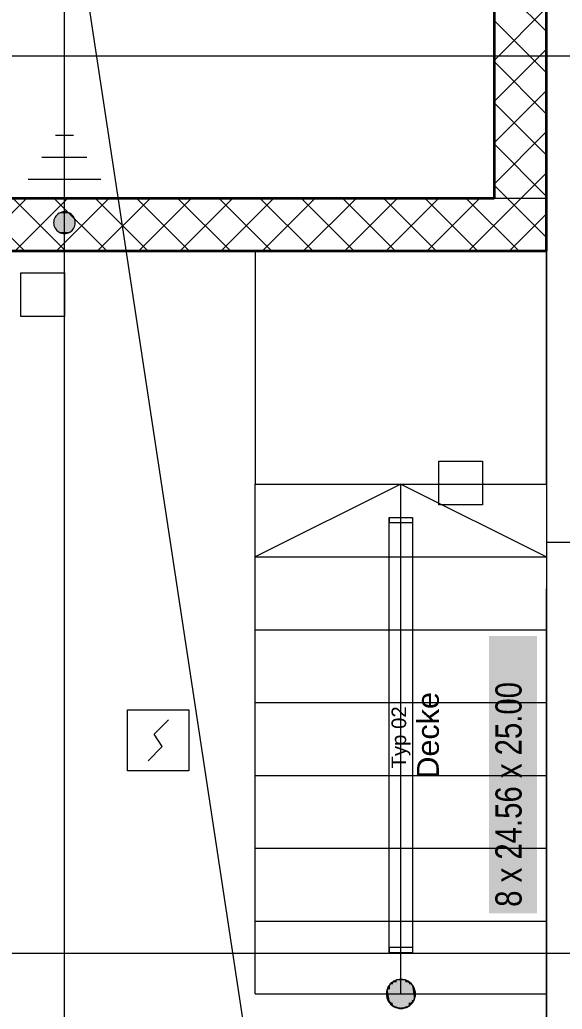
# Model space of a CAD drawing. Extents: x -1132 to 613, y -179 to 712.
# Drawn here: x -776.7 to -739.4, y 134.2 to 202.1 of the extents above; entities that cross this region are included whole.
import ezdxf
from ezdxf.lldxf.tags import DXFTag

# ---------------------------------------------------------------- set-up
doc = ezdxf.new("R2010")
doc.units = 0
doc.layers.get('0').update_dxf_attribs({"lineweight": 13})
for name, color, linetype, lineweight in [('A-DETL-____-HDLN', 7, '_Verdeckte Linien_', 9), ('A-DETL-GENF-HDLN', 7, '_Verdeckte Linien_', 9), ('A-FLOR-____-OTLN', 7, 'Continuous', 9), ('A-WALL-____-MCUT', 7, 'Continuous', 35), ('A-WALL-____-PATT', 7, 'Continuous', 35), ('S-GRID-____-OTLN', 7, 'Continuous', 5), ('S-STRS-____-IDEN', 7, 'Continuous', 9), ('S-STRS-____-OTLN', 7, 'Continuous', 9)]:
    doc.layers.add(name, color=color, linetype=linetype, lineweight=lineweight)
for name, color, linetype, lineweight, true_color in [('EL01_WAN_Brandmeldeanlagen', 7, 'Continuous', 13, 0xff8000), ('EL01_WAN_HLKS', 5, 'Continuous', 13, 0x0000ff), ('EL01_WAN_Leuchten', 7, 'Continuous', 13, 0x0080ff), ('EL01_WAN_Leuchtentyp', 7, 'Continuous', 13, 0x0099ff), ('EL01_WAN_Potentialausgleich', 1, 'Continuous', 13, 0xff0000)]:
    doc.layers.add(name, color=color, linetype=linetype, lineweight=lineweight, true_color=true_color)
doc.styles.get("Standard").update_dxf_attribs({"font": 'arial.ttf'})
tags = doc.linetypes.add('_Rasterlinie_', pattern=[0.375, 0.2, -0.05, 0.075, -0.05]).pattern_tags.tags
tags[10:11] = [DXFTag(74, 4), DXFTag(75, 0), DXFTag(340, '0'), DXFTag(46, 1.0), DXFTag(50, 0.0), DXFTag(44, 0.0), DXFTag(45, 0.0)]
tags[8:9] = [DXFTag(74, 4), DXFTag(75, 0), DXFTag(340, '0'), DXFTag(46, 1.0), DXFTag(50, 0.0), DXFTag(44, 0.0), DXFTag(45, 0.0)]
tags[6:7] = [DXFTag(74, 4), DXFTag(75, 0), DXFTag(340, '0'), DXFTag(46, 1.0), DXFTag(50, 0.0), DXFTag(44, 0.0), DXFTag(45, 0.0)]
tags[4:5] = [DXFTag(74, 4), DXFTag(75, 0), DXFTag(340, '0'), DXFTag(46, 1.0), DXFTag(50, 0.0), DXFTag(44, 0.0), DXFTag(45, 0.0)]
tags = doc.linetypes.add('_Verdeckte Linien_', pattern=[0.15, 0.1, -0.05]).pattern_tags.tags
tags[6:7] = [DXFTag(74, 4), DXFTag(75, 0), DXFTag(340, '0'), DXFTag(46, 1.0), DXFTag(50, 0.0), DXFTag(44, 0.0), DXFTag(45, 0.0)]
tags[4:5] = [DXFTag(74, 4), DXFTag(75, 0), DXFTag(340, '0'), DXFTag(46, 1.0), DXFTag(50, 0.0), DXFTag(44, 0.0), DXFTag(45, 0.0)]

# ---------------------------------------------------------------- blocks, each defined once
blk = doc.blocks.new('Referenz-A0UNPDE96I', base_point=(-1115.886, -117.372))
at = {"layer": 'A-DETL-____-HDLN', "color": 0, "linetype": '_Verdeckte Linien_', "ltscale": 0.13}
blk.add_line((-740.515, 27.478), (-740.515, 163.078), dxfattribs=at)
at = {"layer": 'A-DETL-GENF-HDLN', "color": 0, "linetype": '_Verdeckte Linien_', "ltscale": 0.13}
blk.add_line((-780.865, 261.878), (-754.316, 87.002), dxfattribs=at)
at = {"layer": 'A-FLOR-____-OTLN', "color": 0, "linetype": 'Continuous', "ltscale": 0.13}
for p, q in [((-740.515, 186.278), (-740.515, 90.394)), ((-740.515, 166.278), (-715.315, 166.278))]:
    blk.add_line(p, q, dxfattribs=at)
at = {"layer": 'A-WALL-____-MCUT', "color": 0, "linetype": 'Continuous', "ltscale": 0.35}
for p, q in [((-744.115, 261.678), (-744.115, 189.878)), ((-740.515, 186.278), (-740.515, 261.678)), ((-744.115, 189.878), (-811.215, 189.878)), ((-807.615, 186.278), (-740.515, 186.278))]:
    blk.add_line(p, q, dxfattribs=at)
at = {"layer": 'A-WALL-____-MCUT', "color": 0, "linetype": 'Continuous', "lineweight": 9, "ltscale": 0.13}
blk.add_line((-740.515, 189.878), (-744.115, 189.878), dxfattribs=at)
at = {"layer": 'A-WALL-____-PATT', "color": 0, "linetype": 'Continuous', "lineweight": 9, "ltscale": 0.13}
for p, q in [((-740.515, 201.337), (-744.115, 204.937)), ((-744.115, 199.359), (-740.515, 202.959)), ((-740.515, 198.508), (-744.115, 202.108)), ((-744.115, 196.53), (-740.515, 200.13)), ((-740.515, 195.68), (-744.115, 199.28)), ((-744.115, 193.702), (-740.515, 197.302)), ((-740.515, 192.852), (-744.115, 196.452)), ((-744.115, 190.873), (-740.515, 194.473)), ((-740.515, 190.023), (-744.115, 193.623)), ((-742.281, 189.878), (-740.515, 191.645)), ((-743.198, 189.878), (-744.115, 190.795)), ((-776.368, 186.278), (-779.968, 189.878)), ((-779.822, 186.278), (-776.222, 189.878)), ((-773.539, 186.278), (-777.139, 189.878)), ((-776.994, 186.278), (-773.394, 189.878)), ((-770.711, 186.278), (-774.311, 189.878)), ((-774.165, 186.278), (-770.565, 189.878)), ((-767.883, 186.278), (-771.483, 189.878)), ((-771.337, 186.278), (-767.737, 189.878)), ((-765.054, 186.278), (-768.654, 189.878)), ((-768.509, 186.278), (-764.909, 189.878)), ((-762.226, 186.278), (-765.826, 189.878)), ((-765.68, 186.278), (-762.08, 189.878)), ((-759.397, 186.278), (-762.997, 189.878)), ((-762.852, 186.278), (-759.252, 189.878)), ((-756.569, 186.278), (-760.169, 189.878)), ((-760.023, 186.278), (-756.423, 189.878)), ((-753.74, 186.278), (-757.34, 189.878)), ((-757.195, 186.278), (-753.595, 189.878)), ((-750.912, 186.278), (-754.512, 189.878)), ((-754.366, 186.278), (-750.766, 189.878)), ((-748.084, 186.278), (-751.684, 189.878)), ((-751.538, 186.278), (-747.938, 189.878)), ((-745.255, 186.278), (-748.855, 189.878)), ((-748.71, 186.278), (-745.11, 189.878)), ((-742.427, 186.278), (-746.027, 189.878)), ((-745.881, 186.278), (-742.281, 189.878)), ((-740.515, 187.195), (-743.198, 189.878)), ((-743.053, 186.278), (-740.515, 188.816))]:
    blk.add_line(p, q, dxfattribs=at)
at = {"layer": 'S-GRID-____-OTLN', "color": 0, "linetype": '_Rasterlinie_', "ltscale": 0.13}
for p, q in [((-773.615, -113.603), (-773.615, 631.478)), ((-1107.612, 199.678), (103.376, 199.678)), ((-1107.612, 138.078), (103.376, 138.078))]:
    blk.add_line(p, q, dxfattribs=at)
at = {"layer": 'S-STRS-____-IDEN', "color": 7, "linetype": 'Continuous', "lineweight": 5, "ltscale": 0.13, "true_color": 0xffffff}
for points in [[(-744.479, 140.806), (-741.172, 140.806), (-744.479, 159.857)], [(-741.172, 140.806), (-744.479, 159.857), (-741.172, 159.857)]]:
    blk.add_solid(points, dxfattribs=at)
at = {"layer": 'S-STRS-____-OTLN', "color": 0, "linetype": 'Continuous', "ltscale": 0.13}
for p, q in [((-760.515, 186.278), (-760.515, 170.278)), ((-740.515, 170.278), (-740.515, 186.278)), ((-760.515, 170.278), (-740.515, 170.278)), ((-760.515, 165.278), (-760.515, 170.278)), ((-750.515, 170.278), (-760.515, 165.278)), ((-750.515, 165.278), (-750.515, 170.278)), ((-750.515, 170.278), (-740.515, 165.278)), ((-760.515, 160.278), (-760.515, 165.278)), ((-760.515, 165.278), (-740.515, 165.278)), ((-750.515, 160.278), (-750.515, 165.278)), ((-760.515, 155.278), (-760.515, 160.278)), ((-760.515, 160.278), (-740.515, 160.278)), ((-750.515, 155.278), (-750.515, 160.278)), ((-760.515, 150.278), (-760.515, 155.278)), ((-760.515, 155.278), (-740.515, 155.278)), ((-750.515, 150.278), (-750.515, 155.278)), ((-760.515, 145.278), (-760.515, 150.278)), ((-760.515, 150.278), (-740.515, 150.278)), ((-750.515, 145.278), (-750.515, 150.278)), ((-760.515, 140.278), (-760.515, 145.278)), ((-760.515, 145.278), (-740.515, 145.278)), ((-750.515, 140.278), (-750.515, 145.278)), ((-760.515, 135.278), (-760.515, 140.278)), ((-760.515, 140.278), (-740.515, 140.278)), ((-750.515, 135.278), (-750.515, 140.278)), ((-751.27, 135.933), (-751.504, 135.421)), ((-751.308, 135.887), (-751.381, 135.778)), ((-751.222, 135.985), (-751.308, 135.887)), ((-750.796, 136.238), (-751.27, 135.933)), ((-751.123, 136.072), (-751.222, 135.985)), ((-751.015, 136.144), (-751.123, 136.072)), ((-750.897, 136.202), (-751.015, 136.144)), ((-750.773, 136.244), (-750.897, 136.202)), ((-750.233, 136.238), (-750.796, 136.238)), ((-750.645, 136.27), (-750.773, 136.244)), ((-750.515, 136.278), (-750.645, 136.27)), ((-750.384, 136.27), (-750.515, 136.278)), ((-750.256, 136.244), (-750.384, 136.27)), ((-750.132, 136.202), (-750.256, 136.244)), ((-749.759, 135.933), (-750.233, 136.238)), ((-750.015, 136.144), (-750.132, 136.202)), ((-749.906, 136.072), (-750.015, 136.144)), ((-749.808, 135.985), (-749.906, 136.072)), ((-749.721, 135.887), (-749.808, 135.985)), ((-749.525, 135.421), (-749.759, 135.933)), ((-749.649, 135.778), (-749.721, 135.887)), ((-760.515, 135.278), (-740.515, 135.278)), ((-751.506, 135.409), (-751.515, 135.278)), ((-751.515, 135.278), (-751.506, 135.148)), ((-751.481, 135.537), (-751.506, 135.409)), ((-751.504, 135.421), (-751.424, 134.863)), ((-751.439, 135.661), (-751.481, 135.537)), ((-751.381, 135.778), (-751.439, 135.661)), ((-749.591, 135.661), (-749.649, 135.778)), ((-749.605, 134.863), (-749.525, 135.421)), ((-749.549, 135.537), (-749.591, 135.661)), ((-749.523, 135.409), (-749.549, 135.537)), ((-749.515, 135.278), (-749.523, 135.409)), ((-749.523, 135.148), (-749.515, 135.278)), ((-751.506, 135.148), (-751.481, 135.02)), ((-751.481, 135.02), (-751.439, 134.896)), ((-751.439, 134.896), (-751.381, 134.778)), ((-751.424, 134.863), (-751.055, 134.437)), ((-751.381, 134.778), (-751.308, 134.67)), ((-751.308, 134.67), (-751.222, 134.571)), ((-751.222, 134.571), (-751.123, 134.485)), ((-751.123, 134.485), (-751.015, 134.412)), ((-750.015, 134.412), (-749.906, 134.485)), ((-749.974, 134.437), (-749.605, 134.863)), ((-749.906, 134.485), (-749.808, 134.571)), ((-749.808, 134.571), (-749.721, 134.67)), ((-749.721, 134.67), (-749.649, 134.778)), ((-749.649, 134.778), (-749.591, 134.896)), ((-749.591, 134.896), (-749.549, 135.02)), ((-749.549, 135.02), (-749.523, 135.148)), ((-751.055, 134.437), (-750.515, 134.278)), ((-751.015, 134.412), (-750.897, 134.354)), ((-750.897, 134.354), (-750.773, 134.312)), ((-750.773, 134.312), (-750.645, 134.287)), ((-750.645, 134.287), (-750.515, 134.278)), ((-750.515, 134.278), (-749.974, 134.437)), ((-750.515, 134.278), (-750.384, 134.287)), ((-750.384, 134.287), (-750.256, 134.312)), ((-750.256, 134.312), (-750.132, 134.354)), ((-750.132, 134.354), (-750.015, 134.412))]:
    blk.add_line(p, q, dxfattribs=at)
at = {"layer": 'S-STRS-____-OTLN', "color": 0, "linetype": '_Verdeckte Linien_', "ltscale": 0.13}
for p, q in [((-760.515, 170.278), (-740.515, 170.278)), ((-760.515, 165.278), (-740.515, 165.278)), ((-760.515, 160.278), (-740.515, 160.278)), ((-760.515, 155.278), (-740.515, 155.278)), ((-760.515, 150.278), (-740.515, 150.278)), ((-760.515, 145.278), (-740.515, 145.278)), ((-760.515, 140.278), (-740.515, 140.278)), ((-760.515, 135.278), (-740.515, 135.278))]:
    blk.add_line(p, q, dxfattribs=at)
at = {"layer": 'S-STRS-____-OTLN', "color": 0, "linetype": 'Continuous', "ltscale": 0.13}
for points in [[(-751.27, 135.596), (-751.424, 135.596), (-751.27, 135.933)], [(-751.324, 135.732), (-751.406, 135.732), (-751.324, 135.866)], [(-751.222, 135.866), (-751.324, 135.866), (-751.222, 135.985)], [(-751.231, 134.691), (-751.324, 134.691), (-751.324, 135.866)], [(-751.222, 134.571), (-751.222, 135.866), (-751.324, 135.866)], [(-751.055, 135.933), (-751.27, 135.933), (-751.055, 136.071)], [(-751.091, 134.685), (-751.27, 134.685), (-751.27, 135.933)], [(-751.055, 134.437), (-751.055, 135.933), (-751.27, 135.933)], [(-751.102, 135.985), (-751.222, 135.985), (-751.102, 136.087)], [(-751.11, 134.571), (-751.222, 134.571), (-751.222, 135.985)], [(-751.102, 134.469), (-751.102, 135.985), (-751.222, 135.985)], [(-750.969, 136.087), (-751.102, 136.087), (-750.969, 136.169)], [(-750.975, 134.469), (-751.102, 134.469), (-751.102, 136.087)], [(-750.969, 134.387), (-750.969, 136.087), (-751.102, 136.087)], [(-750.796, 136.071), (-751.055, 136.071), (-750.796, 136.238)], [(-750.808, 134.437), (-751.055, 134.437), (-751.055, 136.071)], [(-750.796, 134.361), (-750.796, 136.071), (-751.055, 136.071)], [(-750.824, 136.169), (-750.969, 136.169), (-750.824, 136.229)], [(-750.828, 134.387), (-750.969, 134.387), (-750.969, 136.169)], [(-750.824, 134.327), (-750.824, 136.169), (-750.969, 136.169)], [(-750.671, 136.229), (-750.824, 136.229), (-750.671, 136.266)], [(-750.674, 134.327), (-750.824, 134.327), (-750.824, 136.229)], [(-750.671, 134.291), (-750.671, 136.229), (-750.824, 136.229)], [(-750.527, 134.361), (-750.796, 134.361), (-750.796, 136.238)], [(-750.515, 134.278), (-750.515, 136.238), (-750.796, 136.238)], [(-750.515, 136.266), (-750.671, 136.266), (-750.515, 136.278)], [(-750.516, 134.291), (-750.671, 134.291), (-750.671, 136.266)], [(-750.515, 134.278), (-750.515, 136.266), (-750.671, 136.266)], [(-750.358, 134.291), (-750.515, 134.291), (-750.515, 136.278)], [(-750.358, 136.266), (-750.514, 136.266), (-750.515, 136.278)], [(-750.233, 134.361), (-750.515, 134.361), (-750.515, 136.238)], [(-750.233, 134.361), (-750.233, 136.238), (-750.515, 136.238)], [(-750.358, 134.291), (-750.358, 136.266), (-750.514, 136.266)], [(-750.206, 134.327), (-750.358, 134.327), (-750.358, 136.266)], [(-750.206, 136.229), (-750.355, 136.229), (-750.358, 136.266)], [(-750.206, 134.327), (-750.206, 136.229), (-750.355, 136.229)], [(-749.974, 134.437), (-750.233, 134.437), (-750.233, 136.238)], [(-749.974, 136.071), (-750.209, 136.071), (-750.233, 136.238)], [(-749.974, 134.437), (-749.974, 136.071), (-750.209, 136.071)], [(-750.061, 134.387), (-750.206, 134.387), (-750.206, 136.229)], [(-750.061, 136.169), (-750.201, 136.169), (-750.206, 136.229)], [(-750.061, 134.387), (-750.061, 136.169), (-750.201, 136.169)], [(-749.927, 134.469), (-750.061, 134.469), (-750.061, 136.169)], [(-749.927, 136.087), (-750.054, 136.087), (-750.061, 136.169)], [(-749.927, 134.469), (-749.927, 136.087), (-750.054, 136.087)], [(-749.759, 134.685), (-749.974, 134.685), (-749.974, 136.071)], [(-749.759, 135.933), (-749.953, 135.933), (-749.974, 136.071)], [(-749.759, 134.685), (-749.759, 135.933), (-749.953, 135.933)], [(-749.808, 134.571), (-749.927, 134.571), (-749.927, 136.087)], [(-749.808, 135.985), (-749.919, 135.985), (-749.927, 136.087)], [(-749.808, 134.571), (-749.808, 135.985), (-749.919, 135.985)], [(-749.706, 134.691), (-749.808, 134.691), (-749.808, 135.985)], [(-749.706, 135.866), (-749.798, 135.866), (-749.808, 135.985)], [(-749.706, 134.691), (-749.706, 135.866), (-749.798, 135.866)], [(-749.605, 134.863), (-749.759, 134.863), (-749.759, 135.933)], [(-749.605, 135.596), (-749.71, 135.596), (-749.759, 135.933)], [(-749.624, 134.824), (-749.706, 134.824), (-749.706, 135.866)], [(-749.624, 135.732), (-749.695, 135.732), (-749.706, 135.866)], [(-751.502, 135.278), (-751.515, 135.278), (-751.502, 135.435)], [(-751.502, 135.122), (-751.502, 135.278), (-751.515, 135.278)], [(-751.424, 135.421), (-751.504, 135.421), (-751.424, 135.596)], [(-751.424, 134.863), (-751.424, 135.421), (-751.504, 135.421)], [(-751.466, 135.435), (-751.502, 135.435), (-751.466, 135.587)], [(-751.478, 135.122), (-751.502, 135.122), (-751.502, 135.435)], [(-751.466, 134.969), (-751.466, 135.435), (-751.502, 135.435)], [(-751.406, 135.587), (-751.466, 135.587), (-751.406, 135.732)], [(-751.417, 134.969), (-751.466, 134.969), (-751.466, 135.587)], [(-751.406, 134.824), (-751.406, 135.587), (-751.466, 135.587)], [(-751.3, 134.863), (-751.424, 134.863), (-751.424, 135.596)], [(-751.27, 134.685), (-751.27, 135.596), (-751.424, 135.596)], [(-751.334, 134.824), (-751.406, 134.824), (-751.406, 135.732)], [(-751.324, 134.691), (-751.324, 135.732), (-751.406, 135.732)], [(-749.605, 134.863), (-749.605, 135.596), (-749.71, 135.596)], [(-749.624, 134.824), (-749.624, 135.732), (-749.695, 135.732)], [(-749.564, 134.969), (-749.624, 134.969), (-749.624, 135.732)], [(-749.564, 135.587), (-749.612, 135.587), (-749.624, 135.732)], [(-749.564, 134.969), (-749.564, 135.587), (-749.612, 135.587)], [(-749.525, 135.421), (-749.605, 135.421), (-749.605, 135.596)], [(-749.605, 134.863), (-749.525, 135.421), (-749.605, 135.421)], [(-749.527, 135.122), (-749.564, 135.122), (-749.564, 135.587)], [(-749.527, 135.435), (-749.552, 135.435), (-749.564, 135.587)], [(-749.527, 135.122), (-749.527, 135.435), (-749.552, 135.435)], [(-749.515, 135.278), (-749.527, 135.278), (-749.527, 135.435)], [(-749.527, 135.122), (-749.515, 135.278), (-749.527, 135.278)], [(-751.466, 134.969), (-751.478, 135.122), (-751.502, 135.122)], [(-751.406, 134.824), (-751.417, 134.969), (-751.466, 134.969)], [(-751.27, 134.685), (-751.3, 134.863), (-751.424, 134.863)], [(-751.324, 134.691), (-751.334, 134.824), (-751.406, 134.824)], [(-751.222, 134.571), (-751.231, 134.691), (-751.324, 134.691)], [(-751.055, 134.437), (-751.091, 134.685), (-751.27, 134.685)], [(-751.102, 134.469), (-751.11, 134.571), (-751.222, 134.571)], [(-749.974, 134.437), (-749.759, 134.685), (-749.974, 134.685)], [(-749.927, 134.469), (-749.808, 134.571), (-749.927, 134.571)], [(-749.808, 134.571), (-749.706, 134.691), (-749.808, 134.691)], [(-749.759, 134.685), (-749.605, 134.863), (-749.759, 134.863)], [(-749.706, 134.691), (-749.624, 134.824), (-749.706, 134.824)], [(-749.624, 134.824), (-749.564, 134.969), (-749.624, 134.969)], [(-749.564, 134.969), (-749.527, 135.122), (-749.564, 135.122)], [(-750.969, 134.387), (-750.975, 134.469), (-751.102, 134.469)], [(-750.796, 134.361), (-750.808, 134.437), (-751.055, 134.437)], [(-750.824, 134.327), (-750.828, 134.387), (-750.969, 134.387)], [(-750.671, 134.291), (-750.674, 134.327), (-750.824, 134.327)], [(-750.515, 134.278), (-750.527, 134.361), (-750.796, 134.361)], [(-750.515, 134.278), (-750.516, 134.291), (-750.671, 134.291)], [(-750.515, 134.278), (-750.233, 134.361), (-750.515, 134.361)], [(-750.515, 134.278), (-750.358, 134.291), (-750.515, 134.291)], [(-750.358, 134.291), (-750.206, 134.327), (-750.358, 134.327)], [(-750.233, 134.361), (-749.974, 134.437), (-750.233, 134.437)], [(-750.206, 134.327), (-750.061, 134.387), (-750.206, 134.387)], [(-750.061, 134.387), (-749.927, 134.469), (-750.061, 134.469)]]:
    blk.add_solid(points, dxfattribs=at)
at = {"layer": 'S-STRS-____-IDEN', "color": 0, "linetype": 'Continuous', "lineweight": 5, "ltscale": 0.13, "insert": (-744.029, 141.256), "char_height": 1.8, "attachment_point": 1, "rotation": 90}
blk.add_mtext('{\\W0.8;\\fArial;8 x 24.56 x 25.00}', dxfattribs=at)
blk = doc.blocks.new('Brandmelder-A0UNPDUN6I', base_point=(-769.276, 150.585))
at = {"color": 0, "lineweight": -2}
for p, q in [((-769.276, 154.785), (-765.076, 154.785)), ((-769.276, 150.585), (-769.276, 154.785)), ((-765.076, 154.785), (-765.076, 150.585)), ((-767.456, 153.105), (-766.476, 154.085)), ((-766.896, 152.265), (-767.456, 153.105)), ((-767.876, 151.285), (-766.896, 152.265)), ((-765.076, 150.585), (-769.276, 150.585))]:
    blk.add_line(p, q, dxfattribs=at)
blk = doc.blocks.new('Deckendose UP-A0UNPEAX6I', base_point=(-747.903, 168.86))
at = {"color": 0, "lineweight": -2}
for p, q in [((-747.903, 171.86), (-744.903, 171.86)), ((-747.903, 168.86), (-747.903, 171.86)), ((-744.903, 171.86), (-744.903, 168.86)), ((-744.903, 168.86), (-747.903, 168.86))]:
    blk.add_line(p, q, dxfattribs=at)
blk = doc.blocks.new('Deckendose UP-A0UNPES36I', base_point=(-776.613, 181.778))
at = {"color": 0, "lineweight": -2}
for p, q in [((-776.613, 184.778), (-773.613, 184.778)), ((-776.613, 181.778), (-776.613, 184.778)), ((-773.613, 184.778), (-773.613, 181.778)), ((-773.613, 181.778), (-776.613, 181.778))]:
    blk.add_line(p, q, dxfattribs=at)
blk = doc.blocks.new('Erdungs-Anschluss-A0UNPFIJ6I', base_point=(-776.113, 187.473))
at = {"color": 0, "linetype": 'ByBlock', "lineweight": -2, "ltscale": 0.13}
for p, q in [((-774.238, 194.217), (-772.988, 194.217)), ((-775.162, 192.717), (-772.07, 192.717)), ((-776.113, 191.217), (-771.113, 191.217)), ((-773.613, 188.217), (-773.613, 191.217)), ((-773.985, 188.862), (-774.066, 188.808)), ((-773.898, 188.905), (-773.985, 188.862)), ((-773.805, 188.936), (-773.898, 188.905)), ((-773.71, 188.955), (-773.805, 188.936)), ((-773.613, 188.962), (-773.71, 188.955)), ((-773.515, 188.955), (-773.613, 188.962)), ((-773.42, 188.936), (-773.515, 188.955)), ((-773.328, 188.905), (-773.42, 188.936)), ((-773.24, 188.862), (-773.328, 188.905)), ((-773.159, 188.808), (-773.24, 188.862)), ((-774.351, 188.314), (-774.357, 188.217)), ((-774.357, 188.217), (-774.351, 188.12)), ((-774.332, 188.41), (-774.351, 188.314)), ((-774.3, 188.502), (-774.332, 188.41)), ((-774.257, 188.589), (-774.3, 188.502)), ((-774.203, 188.67), (-774.257, 188.589)), ((-774.139, 188.744), (-774.203, 188.67)), ((-774.066, 188.808), (-774.139, 188.744)), ((-773.086, 188.744), (-773.159, 188.808)), ((-773.022, 188.67), (-773.086, 188.744)), ((-772.968, 188.589), (-773.022, 188.67)), ((-772.925, 188.502), (-772.968, 188.589)), ((-772.894, 188.41), (-772.925, 188.502)), ((-772.875, 188.314), (-772.894, 188.41)), ((-772.868, 188.217), (-772.875, 188.314)), ((-772.875, 188.12), (-772.868, 188.217)), ((-774.351, 188.12), (-774.332, 188.025)), ((-774.332, 188.025), (-774.3, 187.932)), ((-774.3, 187.932), (-774.257, 187.845)), ((-774.257, 187.845), (-774.203, 187.764)), ((-774.203, 187.764), (-774.139, 187.691)), ((-774.139, 187.691), (-774.066, 187.627)), ((-774.066, 187.627), (-773.985, 187.573)), ((-773.985, 187.573), (-773.898, 187.529)), ((-773.898, 187.529), (-773.805, 187.498)), ((-773.805, 187.498), (-773.71, 187.479)), ((-773.71, 187.479), (-773.613, 187.473)), ((-773.613, 187.473), (-773.515, 187.479)), ((-773.515, 187.479), (-773.42, 187.498)), ((-773.42, 187.498), (-773.328, 187.529)), ((-773.328, 187.529), (-773.24, 187.573)), ((-773.24, 187.573), (-773.159, 187.627)), ((-773.159, 187.627), (-773.086, 187.691)), ((-773.086, 187.691), (-773.022, 187.764)), ((-773.022, 187.764), (-772.968, 187.845)), ((-772.968, 187.845), (-772.925, 187.932)), ((-772.925, 187.932), (-772.894, 188.025)), ((-772.894, 188.025), (-772.875, 188.12))]:
    blk.add_line(p, q, dxfattribs=at)
for points in [[(-773.086, 188.744), (-774.139, 188.744), (-773.24, 188.862)], [(-774.139, 188.744), (-773.24, 188.862), (-773.985, 188.862)], [(-773.24, 188.862), (-773.985, 188.862), (-773.42, 188.936)], [(-773.985, 188.862), (-773.42, 188.936), (-773.805, 188.936)], [(-773.42, 188.936), (-773.805, 188.936), (-773.613, 188.962)], [(-772.868, 188.217), (-774.357, 188.217), (-772.894, 188.41)], [(-774.357, 188.217), (-772.894, 188.41), (-774.332, 188.41)], [(-774.332, 188.025), (-772.868, 188.217), (-774.357, 188.217)], [(-772.894, 188.41), (-774.332, 188.41), (-772.968, 188.589)], [(-774.332, 188.41), (-772.968, 188.589), (-774.257, 188.589)], [(-772.894, 188.025), (-774.332, 188.025), (-772.868, 188.217)], [(-772.968, 188.589), (-774.257, 188.589), (-773.086, 188.744)], [(-774.257, 188.589), (-773.086, 188.744), (-774.139, 188.744)], [(-774.257, 187.845), (-772.894, 188.025), (-774.332, 188.025)], [(-772.968, 187.845), (-774.257, 187.845), (-772.894, 188.025)], [(-774.139, 187.691), (-772.968, 187.845), (-774.257, 187.845)], [(-773.086, 187.691), (-774.139, 187.691), (-772.968, 187.845)], [(-773.985, 187.573), (-773.086, 187.691), (-774.139, 187.691)], [(-773.24, 187.573), (-773.985, 187.573), (-773.086, 187.691)], [(-773.805, 187.498), (-773.24, 187.573), (-773.985, 187.573)], [(-773.42, 187.498), (-773.805, 187.498), (-773.24, 187.573)], [(-773.613, 187.473), (-773.42, 187.498), (-773.805, 187.498)]]:
    blk.add_solid(points, dxfattribs=at)
blk = doc.blocks.new('LED-Langfeldleuchte 37W-A0UNPFY96I', base_point=(-751.313, 138.105))
at = {"color": 0, "linetype": 'ByBlock', "lineweight": -2, "ltscale": 0.13}
for p, q in [((-751.313, 167.985), (-751.313, 167.631)), ((-751.313, 138.459), (-751.313, 167.985)), ((-751.313, 167.985), (-749.713, 167.985)), ((-749.713, 167.985), (-749.713, 167.631)), ((-749.713, 167.985), (-749.713, 138.459)), ((-751.313, 138.105), (-751.313, 167.631)), ((-751.313, 167.631), (-749.713, 167.631)), ((-749.713, 167.631), (-749.713, 138.105)), ((-751.313, 138.459), (-751.313, 138.105)), ((-749.713, 138.459), (-751.313, 138.459)), ((-749.713, 138.105), (-751.313, 138.105)), ((-749.713, 138.459), (-749.713, 138.105))]:
    blk.add_line(p, q, dxfattribs=at)
blk = doc.blocks.new('Bemerkung 1-A0UNPFYB6I', base_point=(-751.158, 150.75))
at = {"color": 0, "lineweight": -2, "insert": (-751.158, 150.75), "char_height": 1, "attachment_point": 1, "rotation": 90}
blk.add_mtext('{\\fArial;Typ 02}', dxfattribs=at)
blk = doc.blocks.new('Absolute Höhe-A0UNPFYD6I', base_point=(-749.41, 150.06))
at = {"color": 0, "lineweight": -2, "insert": (-749.41, 150.06), "char_height": 1.5, "attachment_point": 1, "rotation": 90}
blk.add_mtext('{\\fArial;Decke}', dxfattribs=at)

msp = doc.modelspace()

# ---------------------------------------------------------------- block references
at = {"color": 9, "lineweight": 25, "ltscale": 0.25, "true_color": 0xc0c0c0}
msp.add_blockref('Referenz-A0UNPDE96I', (-1115.886, -117.372), dxfattribs=at)
at = {"layer": 'EL01_WAN_Brandmeldeanlagen', "linetype": 'Continuous', "ltscale": 0.13}
msp.add_blockref('Brandmelder-A0UNPDUN6I', (-769.276, 150.585), dxfattribs=at)
at = {"layer": 'EL01_WAN_HLKS', "linetype": 'Continuous', "ltscale": 0.13}
for name, p in [('Deckendose UP-A0UNPES36I', (-776.613, 181.778)), ('Deckendose UP-A0UNPEAX6I', (-747.903, 168.86))]:
    msp.add_blockref(name, p, dxfattribs=at)
at = {"layer": 'EL01_WAN_Leuchten', "ltscale": 0.13}
for name, p in [('LED-Langfeldleuchte 37W-A0UNPFY96I', (-751.313, 138.105)), ('Absolute Höhe-A0UNPFYD6I', (-749.41, 150.06))]:
    msp.add_blockref(name, p, dxfattribs=at)
at = {"layer": 'EL01_WAN_Leuchtentyp', "ltscale": 0.13}
msp.add_blockref('Bemerkung 1-A0UNPFYB6I', (-751.158, 150.75), dxfattribs=at)
at = {"layer": 'EL01_WAN_Potentialausgleich', "linetype": 'ByBlock', "ltscale": 0.13}
msp.add_blockref('Erdungs-Anschluss-A0UNPFIJ6I', (-776.113, 187.473), dxfattribs=at)

doc.saveas('drawing.dxf')
